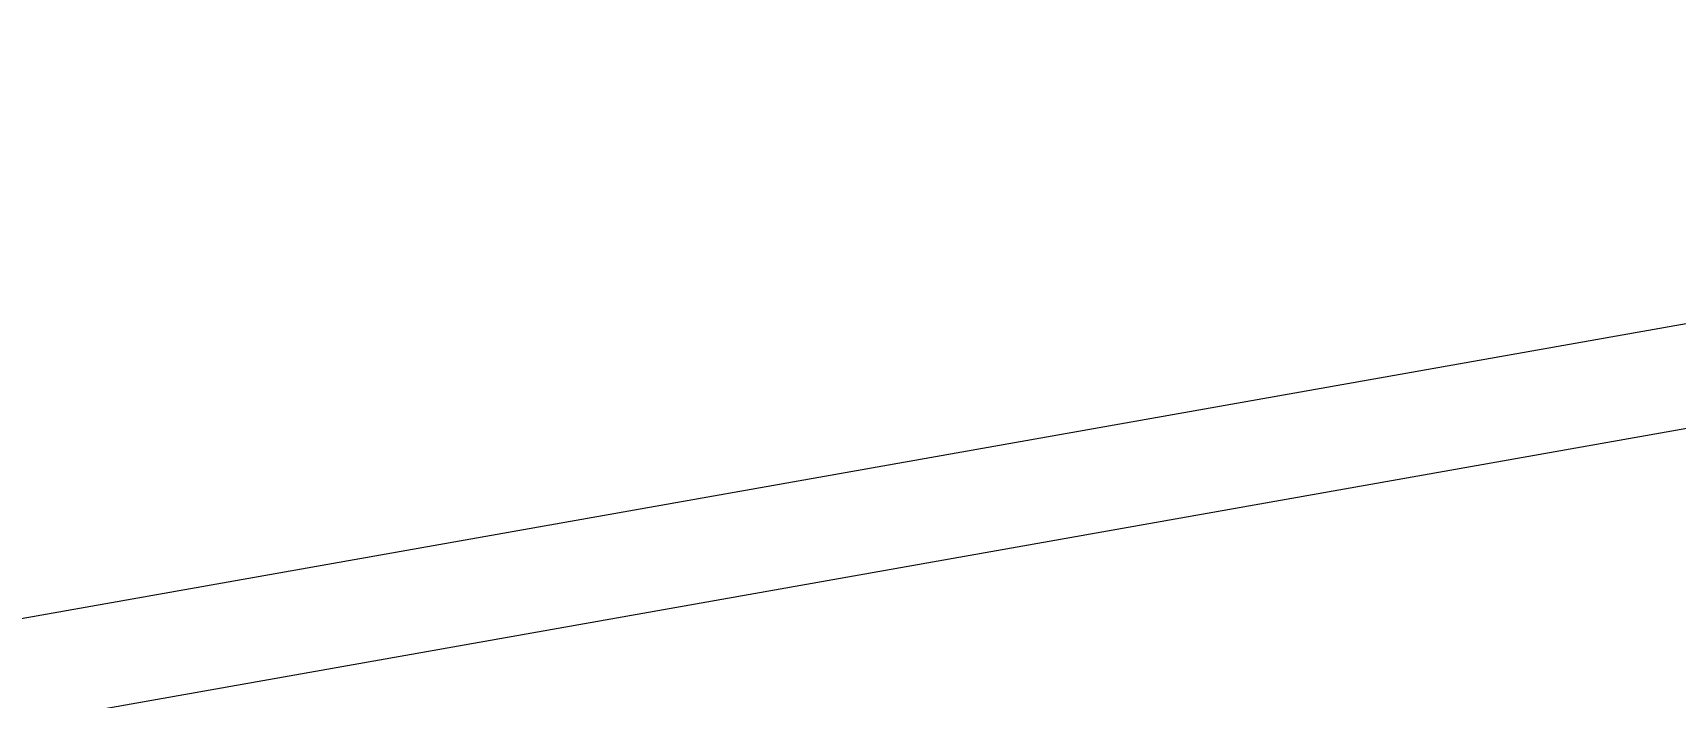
# Model space of a CAD drawing. Header units: millimetres. Extents: x -13407 to 95998, y -2611 to 109495.
# Drawn here: x 15252.38 to 15273.78, y 50696.24 to 50704.9 of the extents above; entities that cross this region are included whole.
import ezdxf
from ezdxf import colors
from ezdxf.entities.mleader import LeaderData, LeaderLine
from ezdxf.math import Vec2, Vec3

# ---------------------------------------------------------------- set-up
doc = ezdxf.new("R2010")
doc.units = ezdxf.units.MM
for name, color, linetype, lineweight in [('АР_Отметки', 250, 'Continuous', 15), ('АР_Размеры', 175, 'Continuous', 9), ('АР_Сущ Несущая стена', 202, 'Continuous', 30)]:
    doc.layers.add(name, color=color, linetype=linetype, lineweight=lineweight)
doc.styles.add('ISOCPEUR', font='isocpeur.ttf', dxfattribs={"width": 0.7})

# ---------------------------------------------------------------- blocks, each defined once
blk = doc.blocks.new('_DotSmall')
at = {"color": 0, "linetype": 'ByBlock', "const_width": 0.5}
blk.add_lwpolyline([(-0.0625, 0, 1), (0.0625, 0, 1)], format="xyb", close=True, dxfattribs=at)

msp = doc.modelspace()

# ---------------------------------------------------------------- linework, layer by layer
at = {"layer": 'АР_Размеры', "color": 5, "lineweight": 0, "ltscale": 100, "transparency": 33554687}
msp.add_lwpolyline([(15220.476, 50690.268), (15280.601, 50700.924), (15281.765, 50702.74), (15279.404, 50716.066), (15278.641, 50716.178), (15277.513, 50712.759), (15277.782, 50711.94), (15279.075, 50710.931), (15280.033, 50705.528), (15279.715, 50705.225), (15277.314, 50704.799), (15277.138, 50704.396), (15277.266, 50703.676), (15277.548, 50703.478), (15279.949, 50703.904), (15280.373, 50703.608), (15280.565, 50702.527), (15280.247, 50702.223), (15220.362, 50691.609)], dxfattribs=at)
msp.add_lwpolyline([(15220.476, 50690.268), (15280.601, 50700.924), (15281.765, 50702.74), (15279.404, 50716.066), (15278.641, 50716.178), (15277.513, 50712.759), (15277.782, 50711.94), (15279.075, 50710.931), (15280.033, 50705.528), (15279.715, 50705.225), (15277.314, 50704.799), (15277.138, 50704.396), (15277.266, 50703.676), (15277.548, 50703.478), (15279.949, 50703.904), (15280.373, 50703.608), (15280.565, 50702.527), (15280.247, 50702.223), (15220.362, 50691.609)], dxfattribs=at)
msp.add_lwpolyline([(15220.476, 50690.268), (15280.601, 50700.924), (15281.765, 50702.74), (15279.404, 50716.066), (15278.641, 50716.178), (15277.513, 50712.759), (15277.782, 50711.94), (15279.075, 50710.931), (15280.033, 50705.528), (15279.715, 50705.225), (15277.314, 50704.799), (15277.138, 50704.396), (15277.266, 50703.676), (15277.548, 50703.478), (15279.949, 50703.904), (15280.373, 50703.608), (15280.565, 50702.527), (15280.247, 50702.223), (15220.362, 50691.609)], dxfattribs=at)
msp.add_lwpolyline([(15220.476, 50690.268), (15280.601, 50700.924), (15281.765, 50702.74), (15279.404, 50716.066), (15278.641, 50716.178), (15277.513, 50712.759), (15277.782, 50711.94), (15279.075, 50710.931), (15280.033, 50705.528), (15279.715, 50705.225), (15277.314, 50704.799), (15277.138, 50704.396), (15277.266, 50703.676), (15277.548, 50703.478), (15279.949, 50703.904), (15280.373, 50703.608), (15280.565, 50702.527), (15280.247, 50702.223), (15220.362, 50691.609)], dxfattribs=at)
msp.add_lwpolyline([(15220.476, 50690.268), (15280.601, 50700.924), (15281.765, 50702.74), (15279.404, 50716.066), (15278.641, 50716.178), (15277.513, 50712.759), (15277.782, 50711.94), (15279.075, 50710.931), (15280.033, 50705.528), (15279.715, 50705.225), (15277.314, 50704.799), (15277.138, 50704.396), (15277.266, 50703.676), (15277.548, 50703.478), (15279.949, 50703.904), (15280.373, 50703.608), (15280.565, 50702.527), (15280.247, 50702.223), (15220.362, 50691.609)], dxfattribs=at)
msp.add_lwpolyline([(15220.476, 50690.268), (15280.601, 50700.924), (15281.765, 50702.74), (15279.404, 50716.066), (15278.641, 50716.178), (15277.513, 50712.759), (15277.782, 50711.94), (15279.075, 50710.931), (15280.033, 50705.528), (15279.715, 50705.225), (15277.314, 50704.799), (15277.138, 50704.396), (15277.266, 50703.676), (15277.548, 50703.478), (15279.949, 50703.904), (15280.373, 50703.608), (15280.565, 50702.527), (15280.247, 50702.223), (15220.362, 50691.609)], dxfattribs=at)
msp.add_lwpolyline([(15220.476, 50690.268), (15280.601, 50700.924), (15281.765, 50702.74), (15279.404, 50716.066), (15278.641, 50716.178), (15277.513, 50712.759), (15277.782, 50711.94), (15279.075, 50710.931), (15280.033, 50705.528), (15279.715, 50705.225), (15277.314, 50704.799), (15277.138, 50704.396), (15277.266, 50703.676), (15277.548, 50703.478), (15279.949, 50703.904), (15280.373, 50703.608), (15280.565, 50702.527), (15280.247, 50702.223), (15220.362, 50691.609)], dxfattribs=at)
msp.add_lwpolyline([(15220.476, 50690.268), (15280.601, 50700.924), (15281.765, 50702.74), (15279.404, 50716.066), (15278.641, 50716.178), (15277.513, 50712.759), (15277.782, 50711.94), (15279.075, 50710.931), (15280.033, 50705.528), (15279.715, 50705.225), (15277.314, 50704.799), (15277.138, 50704.396), (15277.266, 50703.676), (15277.548, 50703.478), (15279.949, 50703.904), (15280.373, 50703.608), (15280.565, 50702.527), (15280.247, 50702.223), (15220.362, 50691.609)], dxfattribs=at)
msp.add_lwpolyline([(15220.476, 50690.268), (15280.601, 50700.924), (15281.765, 50702.74), (15279.404, 50716.066), (15278.641, 50716.178), (15277.513, 50712.759), (15277.782, 50711.94), (15279.075, 50710.931), (15280.033, 50705.528), (15279.715, 50705.225), (15277.314, 50704.799), (15277.138, 50704.396), (15277.266, 50703.676), (15277.548, 50703.478), (15279.949, 50703.904), (15280.373, 50703.608), (15280.565, 50702.527), (15280.247, 50702.223), (15220.362, 50691.609)], dxfattribs=at)
msp.add_lwpolyline([(15220.476, 50690.268), (15280.601, 50700.924), (15281.765, 50702.74), (15279.404, 50716.066), (15278.641, 50716.178), (15277.513, 50712.759), (15277.782, 50711.94), (15279.075, 50710.931), (15280.033, 50705.528), (15279.715, 50705.225), (15277.314, 50704.799), (15277.138, 50704.396), (15277.266, 50703.676), (15277.548, 50703.478), (15279.949, 50703.904), (15280.373, 50703.608), (15280.565, 50702.527), (15280.247, 50702.223), (15220.362, 50691.609)], dxfattribs=at)
msp.add_lwpolyline([(15220.476, 50690.268), (15280.601, 50700.924), (15281.765, 50702.74), (15279.404, 50716.066), (15278.641, 50716.178), (15277.513, 50712.759), (15277.782, 50711.94), (15279.075, 50710.931), (15280.033, 50705.528), (15279.715, 50705.225), (15277.314, 50704.799), (15277.138, 50704.396), (15277.266, 50703.676), (15277.548, 50703.478), (15279.949, 50703.904), (15280.373, 50703.608), (15280.565, 50702.527), (15280.247, 50702.223), (15220.362, 50691.609)], dxfattribs=at)
msp.add_lwpolyline([(15220.476, 50690.268), (15280.601, 50700.924), (15281.765, 50702.74), (15279.404, 50716.066), (15278.641, 50716.178), (15277.513, 50712.759), (15277.782, 50711.94), (15279.075, 50710.931), (15280.033, 50705.528), (15279.715, 50705.225), (15277.314, 50704.799), (15277.138, 50704.396), (15277.266, 50703.676), (15277.548, 50703.478), (15279.949, 50703.904), (15280.373, 50703.608), (15280.565, 50702.527), (15280.247, 50702.223), (15220.362, 50691.609)], dxfattribs=at)
msp.add_lwpolyline([(15220.476, 50690.268), (15280.601, 50700.924), (15281.765, 50702.74), (15279.404, 50716.066), (15278.641, 50716.178), (15277.513, 50712.759), (15277.782, 50711.94), (15279.075, 50710.931), (15280.033, 50705.528), (15279.715, 50705.225), (15277.314, 50704.799), (15277.138, 50704.396), (15277.266, 50703.676), (15277.548, 50703.478), (15279.949, 50703.904), (15280.373, 50703.608), (15280.565, 50702.527), (15280.247, 50702.223), (15220.362, 50691.609)], dxfattribs=at)
msp.add_lwpolyline([(15220.476, 50690.268), (15280.601, 50700.924), (15281.765, 50702.74), (15279.404, 50716.066), (15278.641, 50716.178), (15277.513, 50712.759), (15277.782, 50711.94), (15279.075, 50710.931), (15280.033, 50705.528), (15279.715, 50705.225), (15277.314, 50704.799), (15277.138, 50704.396), (15277.266, 50703.676), (15277.548, 50703.478), (15279.949, 50703.904), (15280.373, 50703.608), (15280.565, 50702.527), (15280.247, 50702.223), (15220.362, 50691.609)], dxfattribs=at)
msp.add_lwpolyline([(15220.476, 50690.268), (15280.601, 50700.924), (15281.765, 50702.74), (15279.404, 50716.066), (15278.641, 50716.178), (15277.513, 50712.759), (15277.782, 50711.94), (15279.075, 50710.931), (15280.033, 50705.528), (15279.715, 50705.225), (15277.314, 50704.799), (15277.138, 50704.396), (15277.266, 50703.676), (15277.548, 50703.478), (15279.949, 50703.904), (15280.373, 50703.608), (15280.565, 50702.527), (15280.247, 50702.223), (15220.362, 50691.609)], dxfattribs=at)
msp.add_lwpolyline([(15220.476, 50690.268), (15280.601, 50700.924), (15281.765, 50702.74), (15279.404, 50716.066), (15278.641, 50716.178), (15277.513, 50712.759), (15277.782, 50711.94), (15279.075, 50710.931), (15280.033, 50705.528), (15279.715, 50705.225), (15277.314, 50704.799), (15277.138, 50704.396), (15277.266, 50703.676), (15277.548, 50703.478), (15279.949, 50703.904), (15280.373, 50703.608), (15280.565, 50702.527), (15280.247, 50702.223), (15220.362, 50691.609)], dxfattribs=at)
msp.add_lwpolyline([(15220.476, 50690.268), (15280.601, 50700.924), (15281.765, 50702.74), (15279.404, 50716.066), (15278.641, 50716.178), (15277.513, 50712.759), (15277.782, 50711.94), (15279.075, 50710.931), (15280.033, 50705.528), (15279.715, 50705.225), (15277.314, 50704.799), (15277.138, 50704.396), (15277.266, 50703.676), (15277.548, 50703.478), (15279.949, 50703.904), (15280.373, 50703.608), (15280.565, 50702.527), (15280.247, 50702.223), (15220.362, 50691.609)], dxfattribs=at)
msp.add_lwpolyline([(15220.476, 50690.268), (15280.601, 50700.924), (15281.765, 50702.74), (15279.404, 50716.066), (15278.641, 50716.178), (15277.513, 50712.759), (15277.782, 50711.94), (15279.075, 50710.931), (15280.033, 50705.528), (15279.715, 50705.225), (15277.314, 50704.799), (15277.138, 50704.396), (15277.266, 50703.676), (15277.548, 50703.478), (15279.949, 50703.904), (15280.373, 50703.608), (15280.565, 50702.527), (15280.247, 50702.223), (15220.362, 50691.609)], dxfattribs=at)
msp.add_lwpolyline([(15220.476, 50690.268), (15280.601, 50700.924), (15281.765, 50702.74), (15279.404, 50716.066), (15278.641, 50716.178), (15277.513, 50712.759), (15277.782, 50711.94), (15279.075, 50710.931), (15280.033, 50705.528), (15279.715, 50705.225), (15277.314, 50704.799), (15277.138, 50704.396), (15277.266, 50703.676), (15277.548, 50703.478), (15279.949, 50703.904), (15280.373, 50703.608), (15280.565, 50702.527), (15280.247, 50702.223), (15220.362, 50691.609)], dxfattribs=at)
msp.add_lwpolyline([(15220.476, 50690.268), (15280.601, 50700.924), (15281.765, 50702.74), (15279.404, 50716.066), (15278.641, 50716.178), (15277.513, 50712.759), (15277.782, 50711.94), (15279.075, 50710.931), (15280.033, 50705.528), (15279.715, 50705.225), (15277.314, 50704.799), (15277.138, 50704.396), (15277.266, 50703.676), (15277.548, 50703.478), (15279.949, 50703.904), (15280.373, 50703.608), (15280.565, 50702.527), (15280.247, 50702.223), (15220.362, 50691.609)], dxfattribs=at)
msp.add_lwpolyline([(15220.476, 50690.268), (15280.601, 50700.924), (15281.765, 50702.74), (15279.404, 50716.066), (15278.641, 50716.178), (15277.513, 50712.759), (15277.782, 50711.94), (15279.075, 50710.931), (15280.033, 50705.528), (15279.715, 50705.225), (15277.314, 50704.799), (15277.138, 50704.396), (15277.266, 50703.676), (15277.548, 50703.478), (15279.949, 50703.904), (15280.373, 50703.608), (15280.565, 50702.527), (15280.247, 50702.223), (15220.362, 50691.609)], dxfattribs=at)
msp.add_lwpolyline([(15220.476, 50690.268), (15280.601, 50700.924), (15281.765, 50702.74), (15279.404, 50716.066), (15278.641, 50716.178), (15277.513, 50712.759), (15277.782, 50711.94), (15279.075, 50710.931), (15280.033, 50705.528), (15279.715, 50705.225), (15277.314, 50704.799), (15277.138, 50704.396), (15277.266, 50703.676), (15277.548, 50703.478), (15279.949, 50703.904), (15280.373, 50703.608), (15280.565, 50702.527), (15280.247, 50702.223), (15220.362, 50691.609)], dxfattribs=at)
msp.add_lwpolyline([(15220.476, 50690.268), (15280.601, 50700.924), (15281.765, 50702.74), (15279.404, 50716.066), (15278.641, 50716.178), (15277.513, 50712.759), (15277.782, 50711.94), (15279.075, 50710.931), (15280.033, 50705.528), (15279.715, 50705.225), (15277.314, 50704.799), (15277.138, 50704.396), (15277.266, 50703.676), (15277.548, 50703.478), (15279.949, 50703.904), (15280.373, 50703.608), (15280.565, 50702.527), (15280.247, 50702.223), (15220.362, 50691.609)], dxfattribs=at)
msp.add_lwpolyline([(15220.476, 50690.268), (15280.601, 50700.924), (15281.765, 50702.74), (15279.404, 50716.066), (15278.641, 50716.178), (15277.513, 50712.759), (15277.782, 50711.94), (15279.075, 50710.931), (15280.033, 50705.528), (15279.715, 50705.225), (15277.314, 50704.799), (15277.138, 50704.396), (15277.266, 50703.676), (15277.548, 50703.478), (15279.949, 50703.904), (15280.373, 50703.608), (15280.565, 50702.527), (15280.247, 50702.223), (15220.362, 50691.609)], dxfattribs=at)
msp.add_lwpolyline([(15220.476, 50690.268), (15280.601, 50700.924), (15281.765, 50702.74), (15279.404, 50716.066), (15278.641, 50716.178), (15277.513, 50712.759), (15277.782, 50711.94), (15279.075, 50710.931), (15280.033, 50705.528), (15279.715, 50705.225), (15277.314, 50704.799), (15277.138, 50704.396), (15277.266, 50703.676), (15277.548, 50703.478), (15279.949, 50703.904), (15280.373, 50703.608), (15280.565, 50702.527), (15280.247, 50702.223), (15220.362, 50691.609)], dxfattribs=at)
msp.add_lwpolyline([(15220.476, 50690.268), (15280.601, 50700.924), (15281.765, 50702.74), (15279.404, 50716.066), (15278.641, 50716.178), (15277.513, 50712.759), (15277.782, 50711.94), (15279.075, 50710.931), (15280.033, 50705.528), (15279.715, 50705.225), (15277.314, 50704.799), (15277.138, 50704.396), (15277.266, 50703.676), (15277.548, 50703.478), (15279.949, 50703.904), (15280.373, 50703.608), (15280.565, 50702.527), (15280.247, 50702.223), (15220.362, 50691.609)], dxfattribs=at)
msp.add_lwpolyline([(15220.476, 50690.268), (15280.601, 50700.924), (15281.765, 50702.74), (15279.404, 50716.066), (15278.641, 50716.178), (15277.513, 50712.759), (15277.782, 50711.94), (15279.075, 50710.931), (15280.033, 50705.528), (15279.715, 50705.225), (15277.314, 50704.799), (15277.138, 50704.396), (15277.266, 50703.676), (15277.548, 50703.478), (15279.949, 50703.904), (15280.373, 50703.608), (15280.565, 50702.527), (15280.247, 50702.223), (15220.362, 50691.609)], dxfattribs=at)
msp.add_lwpolyline([(15220.476, 50690.268), (15280.601, 50700.924), (15281.765, 50702.74), (15279.404, 50716.066), (15278.641, 50716.178), (15277.513, 50712.759), (15277.782, 50711.94), (15279.075, 50710.931), (15280.033, 50705.528), (15279.715, 50705.225), (15277.314, 50704.799), (15277.138, 50704.396), (15277.266, 50703.676), (15277.548, 50703.478), (15279.949, 50703.904), (15280.373, 50703.608), (15280.565, 50702.527), (15280.247, 50702.223), (15220.362, 50691.609)], dxfattribs=at)
msp.add_lwpolyline([(15220.476, 50690.268), (15280.601, 50700.924), (15281.765, 50702.74), (15279.404, 50716.066), (15278.641, 50716.178), (15277.513, 50712.759), (15277.782, 50711.94), (15279.075, 50710.931), (15280.033, 50705.528), (15279.715, 50705.225), (15277.314, 50704.799), (15277.138, 50704.396), (15277.266, 50703.676), (15277.548, 50703.478), (15279.949, 50703.904), (15280.373, 50703.608), (15280.565, 50702.527), (15280.247, 50702.223), (15220.362, 50691.609)], dxfattribs=at)
msp.add_lwpolyline([(15220.476, 50690.268), (15280.601, 50700.924), (15281.765, 50702.74), (15279.404, 50716.066), (15278.641, 50716.178), (15277.513, 50712.759), (15277.782, 50711.94), (15279.075, 50710.931), (15280.033, 50705.528), (15279.715, 50705.225), (15277.314, 50704.799), (15277.138, 50704.396), (15277.266, 50703.676), (15277.548, 50703.478), (15279.949, 50703.904), (15280.373, 50703.608), (15280.565, 50702.527), (15280.247, 50702.223), (15220.362, 50691.609)], dxfattribs=at)
msp.add_lwpolyline([(15220.476, 50690.268), (15280.601, 50700.924), (15281.765, 50702.74), (15279.404, 50716.066), (15278.641, 50716.178), (15277.513, 50712.759), (15277.782, 50711.94), (15279.075, 50710.931), (15280.033, 50705.528), (15279.715, 50705.225), (15277.314, 50704.799), (15277.138, 50704.396), (15277.266, 50703.676), (15277.548, 50703.478), (15279.949, 50703.904), (15280.373, 50703.608), (15280.565, 50702.527), (15280.247, 50702.223), (15220.362, 50691.609)], dxfattribs=at)
msp.add_lwpolyline([(15220.476, 50690.268), (15280.601, 50700.924), (15281.765, 50702.74), (15279.404, 50716.066), (15278.641, 50716.178), (15277.513, 50712.759), (15277.782, 50711.94), (15279.075, 50710.931), (15280.033, 50705.528), (15279.715, 50705.225), (15277.314, 50704.799), (15277.138, 50704.396), (15277.266, 50703.676), (15277.548, 50703.478), (15279.949, 50703.904), (15280.373, 50703.608), (15280.565, 50702.527), (15280.247, 50702.223), (15220.362, 50691.609)], dxfattribs=at)
msp.add_lwpolyline([(15220.476, 50690.268), (15280.601, 50700.924), (15281.765, 50702.74), (15279.404, 50716.066), (15278.641, 50716.178), (15277.513, 50712.759), (15277.782, 50711.94), (15279.075, 50710.931), (15280.033, 50705.528), (15279.715, 50705.225), (15277.314, 50704.799), (15277.138, 50704.396), (15277.266, 50703.676), (15277.548, 50703.478), (15279.949, 50703.904), (15280.373, 50703.608), (15280.565, 50702.527), (15280.247, 50702.223), (15220.362, 50691.609)], dxfattribs=at)
msp.add_lwpolyline([(15220.476, 50690.268), (15280.601, 50700.924), (15281.765, 50702.74), (15279.404, 50716.066), (15278.641, 50716.178), (15277.513, 50712.759), (15277.782, 50711.94), (15279.075, 50710.931), (15280.033, 50705.528), (15279.715, 50705.225), (15277.314, 50704.799), (15277.138, 50704.396), (15277.266, 50703.676), (15277.548, 50703.478), (15279.949, 50703.904), (15280.373, 50703.608), (15280.565, 50702.527), (15280.247, 50702.223), (15220.362, 50691.609)], dxfattribs=at)
msp.add_lwpolyline([(15220.476, 50690.268), (15280.601, 50700.924), (15281.765, 50702.74), (15279.404, 50716.066), (15278.641, 50716.178), (15277.513, 50712.759), (15277.782, 50711.94), (15279.075, 50710.931), (15280.033, 50705.528), (15279.715, 50705.225), (15277.314, 50704.799), (15277.138, 50704.396), (15277.266, 50703.676), (15277.548, 50703.478), (15279.949, 50703.904), (15280.373, 50703.608), (15280.565, 50702.527), (15280.247, 50702.223), (15220.362, 50691.609)], dxfattribs=at)
msp.add_lwpolyline([(15220.476, 50690.268), (15280.601, 50700.924), (15281.765, 50702.74), (15279.404, 50716.066), (15278.641, 50716.178), (15277.513, 50712.759), (15277.782, 50711.94), (15279.075, 50710.931), (15280.033, 50705.528), (15279.715, 50705.225), (15277.314, 50704.799), (15277.138, 50704.396), (15277.266, 50703.676), (15277.548, 50703.478), (15279.949, 50703.904), (15280.373, 50703.608), (15280.565, 50702.527), (15280.247, 50702.223), (15220.362, 50691.609)], dxfattribs=at)
msp.add_lwpolyline([(15220.476, 50690.268), (15280.601, 50700.924), (15281.765, 50702.74), (15279.404, 50716.066), (15278.641, 50716.178), (15277.513, 50712.759), (15277.782, 50711.94), (15279.075, 50710.931), (15280.033, 50705.528), (15279.715, 50705.225), (15277.314, 50704.799), (15277.138, 50704.396), (15277.266, 50703.676), (15277.548, 50703.478), (15279.949, 50703.904), (15280.373, 50703.608), (15280.565, 50702.527), (15280.247, 50702.223), (15220.362, 50691.609)], dxfattribs=at)
msp.add_lwpolyline([(15220.476, 50690.268), (15280.601, 50700.924), (15281.765, 50702.74), (15279.404, 50716.066), (15278.641, 50716.178), (15277.513, 50712.759), (15277.782, 50711.94), (15279.075, 50710.931), (15280.033, 50705.528), (15279.715, 50705.225), (15277.314, 50704.799), (15277.138, 50704.396), (15277.266, 50703.676), (15277.548, 50703.478), (15279.949, 50703.904), (15280.373, 50703.608), (15280.565, 50702.527), (15280.247, 50702.223), (15220.362, 50691.609)], dxfattribs=at)
msp.add_lwpolyline([(15220.476, 50690.268), (15280.601, 50700.924), (15281.765, 50702.74), (15279.404, 50716.066), (15278.641, 50716.178), (15277.513, 50712.759), (15277.782, 50711.94), (15279.075, 50710.931), (15280.033, 50705.528), (15279.715, 50705.225), (15277.314, 50704.799), (15277.138, 50704.396), (15277.266, 50703.676), (15277.548, 50703.478), (15279.949, 50703.904), (15280.373, 50703.608), (15280.565, 50702.527), (15280.247, 50702.223), (15220.362, 50691.609)], dxfattribs=at)
msp.add_lwpolyline([(15220.476, 50690.268), (15280.601, 50700.924), (15281.765, 50702.74), (15279.404, 50716.066), (15278.641, 50716.178), (15277.513, 50712.759), (15277.782, 50711.94), (15279.075, 50710.931), (15280.033, 50705.528), (15279.715, 50705.225), (15277.314, 50704.799), (15277.138, 50704.396), (15277.266, 50703.676), (15277.548, 50703.478), (15279.949, 50703.904), (15280.373, 50703.608), (15280.565, 50702.527), (15280.247, 50702.223), (15220.362, 50691.609)], dxfattribs=at)
msp.add_lwpolyline([(15220.476, 50690.268), (15280.601, 50700.924), (15281.765, 50702.74), (15279.404, 50716.066), (15278.641, 50716.178), (15277.513, 50712.759), (15277.782, 50711.94), (15279.075, 50710.931), (15280.033, 50705.528), (15279.715, 50705.225), (15277.314, 50704.799), (15277.138, 50704.396), (15277.266, 50703.676), (15277.548, 50703.478), (15279.949, 50703.904), (15280.373, 50703.608), (15280.565, 50702.527), (15280.247, 50702.223), (15220.362, 50691.609)], dxfattribs=at)
msp.add_lwpolyline([(15220.476, 50690.268), (15280.601, 50700.924), (15281.765, 50702.74), (15279.404, 50716.066), (15278.641, 50716.178), (15277.513, 50712.759), (15277.782, 50711.94), (15279.075, 50710.931), (15280.033, 50705.528), (15279.715, 50705.225), (15277.314, 50704.799), (15277.138, 50704.396), (15277.266, 50703.676), (15277.548, 50703.478), (15279.949, 50703.904), (15280.373, 50703.608), (15280.565, 50702.527), (15280.247, 50702.223), (15220.362, 50691.609)], dxfattribs=at)
msp.add_lwpolyline([(15220.476, 50690.268), (15280.601, 50700.924), (15281.765, 50702.74), (15279.404, 50716.066), (15278.641, 50716.178), (15277.513, 50712.759), (15277.782, 50711.94), (15279.075, 50710.931), (15280.033, 50705.528), (15279.715, 50705.225), (15277.314, 50704.799), (15277.138, 50704.396), (15277.266, 50703.676), (15277.548, 50703.478), (15279.949, 50703.904), (15280.373, 50703.608), (15280.565, 50702.527), (15280.247, 50702.223), (15220.362, 50691.609)], dxfattribs=at)
msp.add_lwpolyline([(15220.476, 50690.268), (15280.601, 50700.924), (15281.765, 50702.74), (15279.404, 50716.066), (15278.641, 50716.178), (15277.513, 50712.759), (15277.782, 50711.94), (15279.075, 50710.931), (15280.033, 50705.528), (15279.715, 50705.225), (15277.314, 50704.799), (15277.138, 50704.396), (15277.266, 50703.676), (15277.548, 50703.478), (15279.949, 50703.904), (15280.373, 50703.608), (15280.565, 50702.527), (15280.247, 50702.223), (15220.362, 50691.609)], dxfattribs=at)
msp.add_lwpolyline([(15220.476, 50690.268), (15280.601, 50700.924), (15281.765, 50702.74), (15279.404, 50716.066), (15278.641, 50716.178), (15277.513, 50712.759), (15277.782, 50711.94), (15279.075, 50710.931), (15280.033, 50705.528), (15279.715, 50705.225), (15277.314, 50704.799), (15277.138, 50704.396), (15277.266, 50703.676), (15277.548, 50703.478), (15279.949, 50703.904), (15280.373, 50703.608), (15280.565, 50702.527), (15280.247, 50702.223), (15220.362, 50691.609)], dxfattribs=at)
msp.add_lwpolyline([(15220.476, 50690.268), (15280.601, 50700.924), (15281.765, 50702.74), (15279.404, 50716.066), (15278.641, 50716.178), (15277.513, 50712.759), (15277.782, 50711.94), (15279.075, 50710.931), (15280.033, 50705.528), (15279.715, 50705.225), (15277.314, 50704.799), (15277.138, 50704.396), (15277.266, 50703.676), (15277.548, 50703.478), (15279.949, 50703.904), (15280.373, 50703.608), (15280.565, 50702.527), (15280.247, 50702.223), (15220.362, 50691.609)], dxfattribs=at)
msp.add_lwpolyline([(15220.476, 50690.268), (15280.601, 50700.924), (15281.765, 50702.74), (15279.404, 50716.066), (15278.641, 50716.178), (15277.513, 50712.759), (15277.782, 50711.94), (15279.075, 50710.931), (15280.033, 50705.528), (15279.715, 50705.225), (15277.314, 50704.799), (15277.138, 50704.396), (15277.266, 50703.676), (15277.548, 50703.478), (15279.949, 50703.904), (15280.373, 50703.608), (15280.565, 50702.527), (15280.247, 50702.223), (15220.362, 50691.609)], dxfattribs=at)
msp.add_lwpolyline([(15220.476, 50690.268), (15280.601, 50700.924), (15281.765, 50702.74), (15279.404, 50716.066), (15278.641, 50716.178), (15277.513, 50712.759), (15277.782, 50711.94), (15279.075, 50710.931), (15280.033, 50705.528), (15279.715, 50705.225), (15277.314, 50704.799), (15277.138, 50704.396), (15277.266, 50703.676), (15277.548, 50703.478), (15279.949, 50703.904), (15280.373, 50703.608), (15280.565, 50702.527), (15280.247, 50702.223), (15220.362, 50691.609)], dxfattribs=at)
msp.add_lwpolyline([(15220.476, 50690.268), (15280.601, 50700.924), (15281.765, 50702.74), (15279.404, 50716.066), (15278.641, 50716.178), (15277.513, 50712.759), (15277.782, 50711.94), (15279.075, 50710.931), (15280.033, 50705.528), (15279.715, 50705.225), (15277.314, 50704.799), (15277.138, 50704.396), (15277.266, 50703.676), (15277.548, 50703.478), (15279.949, 50703.904), (15280.373, 50703.608), (15280.565, 50702.527), (15280.247, 50702.223), (15220.362, 50691.609)], dxfattribs=at)
msp.add_lwpolyline([(15220.476, 50690.268), (15280.601, 50700.924), (15281.765, 50702.74), (15279.404, 50716.066), (15278.641, 50716.178), (15277.513, 50712.759), (15277.782, 50711.94), (15279.075, 50710.931), (15280.033, 50705.528), (15279.715, 50705.225), (15277.314, 50704.799), (15277.138, 50704.396), (15277.266, 50703.676), (15277.548, 50703.478), (15279.949, 50703.904), (15280.373, 50703.608), (15280.565, 50702.527), (15280.247, 50702.223), (15220.362, 50691.609)], dxfattribs=at)
msp.add_lwpolyline([(15220.476, 50690.268), (15280.601, 50700.924), (15281.765, 50702.74), (15279.404, 50716.066), (15278.641, 50716.178), (15277.513, 50712.759), (15277.782, 50711.94), (15279.075, 50710.931), (15280.033, 50705.528), (15279.715, 50705.225), (15277.314, 50704.799), (15277.138, 50704.396), (15277.266, 50703.676), (15277.548, 50703.478), (15279.949, 50703.904), (15280.373, 50703.608), (15280.565, 50702.527), (15280.247, 50702.223), (15220.362, 50691.609)], dxfattribs=at)
msp.add_lwpolyline([(15220.476, 50690.268), (15280.601, 50700.924), (15281.765, 50702.74), (15279.404, 50716.066), (15278.641, 50716.178), (15277.513, 50712.759), (15277.782, 50711.94), (15279.075, 50710.931), (15280.033, 50705.528), (15279.715, 50705.225), (15277.314, 50704.799), (15277.138, 50704.396), (15277.266, 50703.676), (15277.548, 50703.478), (15279.949, 50703.904), (15280.373, 50703.608), (15280.565, 50702.527), (15280.247, 50702.223), (15220.362, 50691.609)], dxfattribs=at)
msp.add_lwpolyline([(15220.476, 50690.268), (15280.601, 50700.924), (15281.765, 50702.74), (15279.404, 50716.066), (15278.641, 50716.178), (15277.513, 50712.759), (15277.782, 50711.94), (15279.075, 50710.931), (15280.033, 50705.528), (15279.715, 50705.225), (15277.314, 50704.799), (15277.138, 50704.396), (15277.266, 50703.676), (15277.548, 50703.478), (15279.949, 50703.904), (15280.373, 50703.608), (15280.565, 50702.527), (15280.247, 50702.223), (15220.362, 50691.609)], dxfattribs=at)
msp.add_lwpolyline([(15220.476, 50690.268), (15280.601, 50700.924), (15281.765, 50702.74), (15279.404, 50716.066), (15278.641, 50716.178), (15277.513, 50712.759), (15277.782, 50711.94), (15279.075, 50710.931), (15280.033, 50705.528), (15279.715, 50705.225), (15277.314, 50704.799), (15277.138, 50704.396), (15277.266, 50703.676), (15277.548, 50703.478), (15279.949, 50703.904), (15280.373, 50703.608), (15280.565, 50702.527), (15280.247, 50702.223), (15220.362, 50691.609)], dxfattribs=at)
msp.add_lwpolyline([(15220.476, 50690.268), (15280.601, 50700.924), (15281.765, 50702.74), (15279.404, 50716.066), (15278.641, 50716.178), (15277.513, 50712.759), (15277.782, 50711.94), (15279.075, 50710.931), (15280.033, 50705.528), (15279.715, 50705.225), (15277.314, 50704.799), (15277.138, 50704.396), (15277.266, 50703.676), (15277.548, 50703.478), (15279.949, 50703.904), (15280.373, 50703.608), (15280.565, 50702.527), (15280.247, 50702.223), (15220.362, 50691.609)], dxfattribs=at)
msp.add_lwpolyline([(15220.476, 50690.268), (15280.601, 50700.924), (15281.765, 50702.74), (15279.404, 50716.066), (15278.641, 50716.178), (15277.513, 50712.759), (15277.782, 50711.94), (15279.075, 50710.931), (15280.033, 50705.528), (15279.715, 50705.225), (15277.314, 50704.799), (15277.138, 50704.396), (15277.266, 50703.676), (15277.548, 50703.478), (15279.949, 50703.904), (15280.373, 50703.608), (15280.565, 50702.527), (15280.247, 50702.223), (15220.362, 50691.609)], dxfattribs=at)
msp.add_lwpolyline([(15220.476, 50690.268), (15280.601, 50700.924), (15281.765, 50702.74), (15279.404, 50716.066), (15278.641, 50716.178), (15277.513, 50712.759), (15277.782, 50711.94), (15279.075, 50710.931), (15280.033, 50705.528), (15279.715, 50705.225), (15277.314, 50704.799), (15277.138, 50704.396), (15277.266, 50703.676), (15277.548, 50703.478), (15279.949, 50703.904), (15280.373, 50703.608), (15280.565, 50702.527), (15280.247, 50702.223), (15220.362, 50691.609)], dxfattribs=at)
msp.add_lwpolyline([(15220.476, 50690.268), (15280.601, 50700.924), (15281.765, 50702.74), (15279.404, 50716.066), (15278.641, 50716.178), (15277.513, 50712.759), (15277.782, 50711.94), (15279.075, 50710.931), (15280.033, 50705.528), (15279.715, 50705.225), (15277.314, 50704.799), (15277.138, 50704.396), (15277.266, 50703.676), (15277.548, 50703.478), (15279.949, 50703.904), (15280.373, 50703.608), (15280.565, 50702.527), (15280.247, 50702.223), (15220.362, 50691.609)], dxfattribs=at)
msp.add_lwpolyline([(15220.476, 50690.268), (15280.601, 50700.924), (15281.765, 50702.74), (15279.404, 50716.066), (15278.641, 50716.178), (15277.513, 50712.759), (15277.782, 50711.94), (15279.075, 50710.931), (15280.033, 50705.528), (15279.715, 50705.225), (15277.314, 50704.799), (15277.138, 50704.396), (15277.266, 50703.676), (15277.548, 50703.478), (15279.949, 50703.904), (15280.373, 50703.608), (15280.565, 50702.527), (15280.247, 50702.223), (15220.362, 50691.609)], dxfattribs=at)
msp.add_lwpolyline([(15220.476, 50690.268), (15280.601, 50700.924), (15281.765, 50702.74), (15279.404, 50716.066), (15278.641, 50716.178), (15277.513, 50712.759), (15277.782, 50711.94), (15279.075, 50710.931), (15280.033, 50705.528), (15279.715, 50705.225), (15277.314, 50704.799), (15277.138, 50704.396), (15277.266, 50703.676), (15277.548, 50703.478), (15279.949, 50703.904), (15280.373, 50703.608), (15280.565, 50702.527), (15280.247, 50702.223), (15220.362, 50691.609)], dxfattribs=at)
msp.add_lwpolyline([(15220.476, 50690.268), (15280.601, 50700.924), (15281.765, 50702.74), (15279.404, 50716.066), (15278.641, 50716.178), (15277.513, 50712.759), (15277.782, 50711.94), (15279.075, 50710.931), (15280.033, 50705.528), (15279.715, 50705.225), (15277.314, 50704.799), (15277.138, 50704.396), (15277.266, 50703.676), (15277.548, 50703.478), (15279.949, 50703.904), (15280.373, 50703.608), (15280.565, 50702.527), (15280.247, 50702.223), (15220.362, 50691.609)], dxfattribs=at)
msp.add_lwpolyline([(15220.476, 50690.268), (15280.601, 50700.924), (15281.765, 50702.74), (15279.404, 50716.066), (15278.641, 50716.178), (15277.513, 50712.759), (15277.782, 50711.94), (15279.075, 50710.931), (15280.033, 50705.528), (15279.715, 50705.225), (15277.314, 50704.799), (15277.138, 50704.396), (15277.266, 50703.676), (15277.548, 50703.478), (15279.949, 50703.904), (15280.373, 50703.608), (15280.565, 50702.527), (15280.247, 50702.223), (15220.362, 50691.609)], dxfattribs=at)
msp.add_lwpolyline([(15220.476, 50690.268), (15280.601, 50700.924), (15281.765, 50702.74), (15279.404, 50716.066), (15278.641, 50716.178), (15277.513, 50712.759), (15277.782, 50711.94), (15279.075, 50710.931), (15280.033, 50705.528), (15279.715, 50705.225), (15277.314, 50704.799), (15277.138, 50704.396), (15277.266, 50703.676), (15277.548, 50703.478), (15279.949, 50703.904), (15280.373, 50703.608), (15280.565, 50702.527), (15280.247, 50702.223), (15220.362, 50691.609)], dxfattribs=at)
msp.add_lwpolyline([(15220.476, 50690.268), (15280.601, 50700.924), (15281.765, 50702.74), (15279.404, 50716.066), (15278.641, 50716.178), (15277.513, 50712.759), (15277.782, 50711.94), (15279.075, 50710.931), (15280.033, 50705.528), (15279.715, 50705.225), (15277.314, 50704.799), (15277.138, 50704.396), (15277.266, 50703.676), (15277.548, 50703.478), (15279.949, 50703.904), (15280.373, 50703.608), (15280.565, 50702.527), (15280.247, 50702.223), (15220.362, 50691.609)], dxfattribs=at)
msp.add_lwpolyline([(15220.476, 50690.268), (15280.601, 50700.924), (15281.765, 50702.74), (15279.404, 50716.066), (15278.641, 50716.178), (15277.513, 50712.759), (15277.782, 50711.94), (15279.075, 50710.931), (15280.033, 50705.528), (15279.715, 50705.225), (15277.314, 50704.799), (15277.138, 50704.396), (15277.266, 50703.676), (15277.548, 50703.478), (15279.949, 50703.904), (15280.373, 50703.608), (15280.565, 50702.527), (15280.247, 50702.223), (15220.362, 50691.609)], dxfattribs=at)
msp.add_lwpolyline([(15220.476, 50690.268), (15280.601, 50700.924), (15281.765, 50702.74), (15279.404, 50716.066), (15278.641, 50716.178), (15277.513, 50712.759), (15277.782, 50711.94), (15279.075, 50710.931), (15280.033, 50705.528), (15279.715, 50705.225), (15277.314, 50704.799), (15277.138, 50704.396), (15277.266, 50703.676), (15277.548, 50703.478), (15279.949, 50703.904), (15280.373, 50703.608), (15280.565, 50702.527), (15280.247, 50702.223), (15220.362, 50691.609)], dxfattribs=at)
msp.add_lwpolyline([(15220.476, 50690.268), (15280.601, 50700.924), (15281.765, 50702.74), (15279.404, 50716.066), (15278.641, 50716.178), (15277.513, 50712.759), (15277.782, 50711.94), (15279.075, 50710.931), (15280.033, 50705.528), (15279.715, 50705.225), (15277.314, 50704.799), (15277.138, 50704.396), (15277.266, 50703.676), (15277.548, 50703.478), (15279.949, 50703.904), (15280.373, 50703.608), (15280.565, 50702.527), (15280.247, 50702.223), (15220.362, 50691.609)], dxfattribs=at)
msp.add_lwpolyline([(15220.476, 50690.268), (15280.601, 50700.924), (15281.765, 50702.74), (15279.404, 50716.066), (15278.641, 50716.178), (15277.513, 50712.759), (15277.782, 50711.94), (15279.075, 50710.931), (15280.033, 50705.528), (15279.715, 50705.225), (15277.314, 50704.799), (15277.138, 50704.396), (15277.266, 50703.676), (15277.548, 50703.478), (15279.949, 50703.904), (15280.373, 50703.608), (15280.565, 50702.527), (15280.247, 50702.223), (15220.362, 50691.609)], dxfattribs=at)
msp.add_lwpolyline([(15220.476, 50690.268), (15280.601, 50700.924), (15281.765, 50702.74), (15279.404, 50716.066), (15278.641, 50716.178), (15277.513, 50712.759), (15277.782, 50711.94), (15279.075, 50710.931), (15280.033, 50705.528), (15279.715, 50705.225), (15277.314, 50704.799), (15277.138, 50704.396), (15277.266, 50703.676), (15277.548, 50703.478), (15279.949, 50703.904), (15280.373, 50703.608), (15280.565, 50702.527), (15280.247, 50702.223), (15220.362, 50691.609)], dxfattribs=at)
msp.add_lwpolyline([(15220.476, 50690.268), (15280.601, 50700.924), (15281.765, 50702.74), (15279.404, 50716.066), (15278.641, 50716.178), (15277.513, 50712.759), (15277.782, 50711.94), (15279.075, 50710.931), (15280.033, 50705.528), (15279.715, 50705.225), (15277.314, 50704.799), (15277.138, 50704.396), (15277.266, 50703.676), (15277.548, 50703.478), (15279.949, 50703.904), (15280.373, 50703.608), (15280.565, 50702.527), (15280.247, 50702.223), (15220.362, 50691.609)], dxfattribs=at)
msp.add_lwpolyline([(15220.476, 50690.268), (15280.601, 50700.924), (15281.765, 50702.74), (15279.404, 50716.066), (15278.641, 50716.178), (15277.513, 50712.759), (15277.782, 50711.94), (15279.075, 50710.931), (15280.033, 50705.528), (15279.715, 50705.225), (15277.314, 50704.799), (15277.138, 50704.396), (15277.266, 50703.676), (15277.548, 50703.478), (15279.949, 50703.904), (15280.373, 50703.608), (15280.565, 50702.527), (15280.247, 50702.223), (15220.362, 50691.609)], dxfattribs=at)
msp.add_lwpolyline([(15220.476, 50690.268), (15280.601, 50700.924), (15281.765, 50702.74), (15279.404, 50716.066), (15278.641, 50716.178), (15277.513, 50712.759), (15277.782, 50711.94), (15279.075, 50710.931), (15280.033, 50705.528), (15279.715, 50705.225), (15277.314, 50704.799), (15277.138, 50704.396), (15277.266, 50703.676), (15277.548, 50703.478), (15279.949, 50703.904), (15280.373, 50703.608), (15280.565, 50702.527), (15280.247, 50702.223), (15220.362, 50691.609)], dxfattribs=at)
msp.add_lwpolyline([(15220.476, 50690.268), (15280.601, 50700.924), (15281.765, 50702.74), (15279.404, 50716.066), (15278.641, 50716.178), (15277.513, 50712.759), (15277.782, 50711.94), (15279.075, 50710.931), (15280.033, 50705.528), (15279.715, 50705.225), (15277.314, 50704.799), (15277.138, 50704.396), (15277.266, 50703.676), (15277.548, 50703.478), (15279.949, 50703.904), (15280.373, 50703.608), (15280.565, 50702.527), (15280.247, 50702.223), (15220.362, 50691.609)], dxfattribs=at)
msp.add_lwpolyline([(15220.476, 50690.268), (15280.601, 50700.924), (15281.765, 50702.74), (15279.404, 50716.066), (15278.641, 50716.178), (15277.513, 50712.759), (15277.782, 50711.94), (15279.075, 50710.931), (15280.033, 50705.528), (15279.715, 50705.225), (15277.314, 50704.799), (15277.138, 50704.396), (15277.266, 50703.676), (15277.548, 50703.478), (15279.949, 50703.904), (15280.373, 50703.608), (15280.565, 50702.527), (15280.247, 50702.223), (15220.362, 50691.609)], dxfattribs=at)
msp.add_lwpolyline([(15220.476, 50690.268), (15280.601, 50700.924), (15281.765, 50702.74), (15279.404, 50716.066), (15278.641, 50716.178), (15277.513, 50712.759), (15277.782, 50711.94), (15279.075, 50710.931), (15280.033, 50705.528), (15279.715, 50705.225), (15277.314, 50704.799), (15277.138, 50704.396), (15277.266, 50703.676), (15277.548, 50703.478), (15279.949, 50703.904), (15280.373, 50703.608), (15280.565, 50702.527), (15280.247, 50702.223), (15220.362, 50691.609)], dxfattribs=at)
msp.add_lwpolyline([(15220.476, 50690.268), (15280.601, 50700.924), (15281.765, 50702.74), (15279.404, 50716.066), (15278.641, 50716.178), (15277.513, 50712.759), (15277.782, 50711.94), (15279.075, 50710.931), (15280.033, 50705.528), (15279.715, 50705.225), (15277.314, 50704.799), (15277.138, 50704.396), (15277.266, 50703.676), (15277.548, 50703.478), (15279.949, 50703.904), (15280.373, 50703.608), (15280.565, 50702.527), (15280.247, 50702.223), (15220.362, 50691.609)], dxfattribs=at)
msp.add_lwpolyline([(15220.476, 50690.268), (15280.601, 50700.924), (15281.765, 50702.74), (15279.404, 50716.066), (15278.641, 50716.178), (15277.513, 50712.759), (15277.782, 50711.94), (15279.075, 50710.931), (15280.033, 50705.528), (15279.715, 50705.225), (15277.314, 50704.799), (15277.138, 50704.396), (15277.266, 50703.676), (15277.548, 50703.478), (15279.949, 50703.904), (15280.373, 50703.608), (15280.565, 50702.527), (15280.247, 50702.223), (15220.362, 50691.609)], dxfattribs=at)
msp.add_lwpolyline([(15220.476, 50690.268), (15280.601, 50700.924), (15281.765, 50702.74), (15279.404, 50716.066), (15278.641, 50716.178), (15277.513, 50712.759), (15277.782, 50711.94), (15279.075, 50710.931), (15280.033, 50705.528), (15279.715, 50705.225), (15277.314, 50704.799), (15277.138, 50704.396), (15277.266, 50703.676), (15277.548, 50703.478), (15279.949, 50703.904), (15280.373, 50703.608), (15280.565, 50702.527), (15280.247, 50702.223), (15220.362, 50691.609)], dxfattribs=at)
msp.add_lwpolyline([(15220.476, 50690.268), (15280.601, 50700.924), (15281.765, 50702.74), (15279.404, 50716.066), (15278.641, 50716.178), (15277.513, 50712.759), (15277.782, 50711.94), (15279.075, 50710.931), (15280.033, 50705.528), (15279.715, 50705.225), (15277.314, 50704.799), (15277.138, 50704.396), (15277.266, 50703.676), (15277.548, 50703.478), (15279.949, 50703.904), (15280.373, 50703.608), (15280.565, 50702.527), (15280.247, 50702.223), (15220.362, 50691.609)], dxfattribs=at)
msp.add_lwpolyline([(15220.476, 50690.268), (15280.601, 50700.924), (15281.765, 50702.74), (15279.404, 50716.066), (15278.641, 50716.178), (15277.513, 50712.759), (15277.782, 50711.94), (15279.075, 50710.931), (15280.033, 50705.528), (15279.715, 50705.225), (15277.314, 50704.799), (15277.138, 50704.396), (15277.266, 50703.676), (15277.548, 50703.478), (15279.949, 50703.904), (15280.373, 50703.608), (15280.565, 50702.527), (15280.247, 50702.223), (15220.362, 50691.609)], dxfattribs=at)
msp.add_lwpolyline([(15220.476, 50690.268), (15280.601, 50700.924), (15281.765, 50702.74), (15279.404, 50716.066), (15278.641, 50716.178), (15277.513, 50712.759), (15277.782, 50711.94), (15279.075, 50710.931), (15280.033, 50705.528), (15279.715, 50705.225), (15277.314, 50704.799), (15277.138, 50704.396), (15277.266, 50703.676), (15277.548, 50703.478), (15279.949, 50703.904), (15280.373, 50703.608), (15280.565, 50702.527), (15280.247, 50702.223), (15220.362, 50691.609)], dxfattribs=at)
msp.add_lwpolyline([(15220.476, 50690.268), (15280.601, 50700.924), (15281.765, 50702.74), (15279.404, 50716.066), (15278.641, 50716.178), (15277.513, 50712.759), (15277.782, 50711.94), (15279.075, 50710.931), (15280.033, 50705.528), (15279.715, 50705.225), (15277.314, 50704.799), (15277.138, 50704.396), (15277.266, 50703.676), (15277.548, 50703.478), (15279.949, 50703.904), (15280.373, 50703.608), (15280.565, 50702.527), (15280.247, 50702.223), (15220.362, 50691.609)], dxfattribs=at)
msp.add_lwpolyline([(15220.476, 50690.268), (15280.601, 50700.924), (15281.765, 50702.74), (15279.404, 50716.066), (15278.641, 50716.178), (15277.513, 50712.759), (15277.782, 50711.94), (15279.075, 50710.931), (15280.033, 50705.528), (15279.715, 50705.225), (15277.314, 50704.799), (15277.138, 50704.396), (15277.266, 50703.676), (15277.548, 50703.478), (15279.949, 50703.904), (15280.373, 50703.608), (15280.565, 50702.527), (15280.247, 50702.223), (15220.362, 50691.609)], dxfattribs=at)
msp.add_lwpolyline([(15220.476, 50690.268), (15280.601, 50700.924), (15281.765, 50702.74), (15279.404, 50716.066), (15278.641, 50716.178), (15277.513, 50712.759), (15277.782, 50711.94), (15279.075, 50710.931), (15280.033, 50705.528), (15279.715, 50705.225), (15277.314, 50704.799), (15277.138, 50704.396), (15277.266, 50703.676), (15277.548, 50703.478), (15279.949, 50703.904), (15280.373, 50703.608), (15280.565, 50702.527), (15280.247, 50702.223), (15220.362, 50691.609)], dxfattribs=at)
msp.add_lwpolyline([(15220.476, 50690.268), (15280.601, 50700.924), (15281.765, 50702.74), (15279.404, 50716.066), (15278.641, 50716.178), (15277.513, 50712.759), (15277.782, 50711.94), (15279.075, 50710.931), (15280.033, 50705.528), (15279.715, 50705.225), (15277.314, 50704.799), (15277.138, 50704.396), (15277.266, 50703.676), (15277.548, 50703.478), (15279.949, 50703.904), (15280.373, 50703.608), (15280.565, 50702.527), (15280.247, 50702.223), (15220.362, 50691.609)], dxfattribs=at)
msp.add_lwpolyline([(15220.476, 50690.268), (15280.601, 50700.924), (15281.765, 50702.74), (15279.404, 50716.066), (15278.641, 50716.178), (15277.513, 50712.759), (15277.782, 50711.94), (15279.075, 50710.931), (15280.033, 50705.528), (15279.715, 50705.225), (15277.314, 50704.799), (15277.138, 50704.396), (15277.266, 50703.676), (15277.548, 50703.478), (15279.949, 50703.904), (15280.373, 50703.608), (15280.565, 50702.527), (15280.247, 50702.223), (15220.362, 50691.609)], dxfattribs=at)
msp.add_lwpolyline([(15220.476, 50690.268), (15280.601, 50700.924), (15281.765, 50702.74), (15279.404, 50716.066), (15278.641, 50716.178), (15277.513, 50712.759), (15277.782, 50711.94), (15279.075, 50710.931), (15280.033, 50705.528), (15279.715, 50705.225), (15277.314, 50704.799), (15277.138, 50704.396), (15277.266, 50703.676), (15277.548, 50703.478), (15279.949, 50703.904), (15280.373, 50703.608), (15280.565, 50702.527), (15280.247, 50702.223), (15220.362, 50691.609)], dxfattribs=at)
msp.add_lwpolyline([(15220.476, 50690.268), (15280.601, 50700.924), (15281.765, 50702.74), (15279.404, 50716.066), (15278.641, 50716.178), (15277.513, 50712.759), (15277.782, 50711.94), (15279.075, 50710.931), (15280.033, 50705.528), (15279.715, 50705.225), (15277.314, 50704.799), (15277.138, 50704.396), (15277.266, 50703.676), (15277.548, 50703.478), (15279.949, 50703.904), (15280.373, 50703.608), (15280.565, 50702.527), (15280.247, 50702.223), (15220.362, 50691.609)], dxfattribs=at)
msp.add_lwpolyline([(15220.476, 50690.268), (15280.601, 50700.924), (15281.765, 50702.74), (15279.404, 50716.066), (15278.641, 50716.178), (15277.513, 50712.759), (15277.782, 50711.94), (15279.075, 50710.931), (15280.033, 50705.528), (15279.715, 50705.225), (15277.314, 50704.799), (15277.138, 50704.396), (15277.266, 50703.676), (15277.548, 50703.478), (15279.949, 50703.904), (15280.373, 50703.608), (15280.565, 50702.527), (15280.247, 50702.223), (15220.362, 50691.609)], dxfattribs=at)
msp.add_lwpolyline([(15220.476, 50690.268), (15280.601, 50700.924), (15281.765, 50702.74), (15279.404, 50716.066), (15278.641, 50716.178), (15277.513, 50712.759), (15277.782, 50711.94), (15279.075, 50710.931), (15280.033, 50705.528), (15279.715, 50705.225), (15277.314, 50704.799), (15277.138, 50704.396), (15277.266, 50703.676), (15277.548, 50703.478), (15279.949, 50703.904), (15280.373, 50703.608), (15280.565, 50702.527), (15280.247, 50702.223), (15220.362, 50691.609)], dxfattribs=at)
msp.add_lwpolyline([(15220.476, 50690.268), (15280.601, 50700.924), (15281.765, 50702.74), (15279.404, 50716.066), (15278.641, 50716.178), (15277.513, 50712.759), (15277.782, 50711.94), (15279.075, 50710.931), (15280.033, 50705.528), (15279.715, 50705.225), (15277.314, 50704.799), (15277.138, 50704.396), (15277.266, 50703.676), (15277.548, 50703.478), (15279.949, 50703.904), (15280.373, 50703.608), (15280.565, 50702.527), (15280.247, 50702.223), (15220.362, 50691.609)], dxfattribs=at)
msp.add_lwpolyline([(15220.476, 50690.268), (15280.601, 50700.924), (15281.765, 50702.74), (15279.404, 50716.066), (15278.641, 50716.178), (15277.513, 50712.759), (15277.782, 50711.94), (15279.075, 50710.931), (15280.033, 50705.528), (15279.715, 50705.225), (15277.314, 50704.799), (15277.138, 50704.396), (15277.266, 50703.676), (15277.548, 50703.478), (15279.949, 50703.904), (15280.373, 50703.608), (15280.565, 50702.527), (15280.247, 50702.223), (15220.362, 50691.609)], dxfattribs=at)
msp.add_lwpolyline([(15220.476, 50690.268), (15280.601, 50700.924), (15281.765, 50702.74), (15279.404, 50716.066), (15278.641, 50716.178), (15277.513, 50712.759), (15277.782, 50711.94), (15279.075, 50710.931), (15280.033, 50705.528), (15279.715, 50705.225), (15277.314, 50704.799), (15277.138, 50704.396), (15277.266, 50703.676), (15277.548, 50703.478), (15279.949, 50703.904), (15280.373, 50703.608), (15280.565, 50702.527), (15280.247, 50702.223), (15220.362, 50691.609)], dxfattribs=at)
msp.add_lwpolyline([(15220.476, 50690.268), (15280.601, 50700.924), (15281.765, 50702.74), (15279.404, 50716.066), (15278.641, 50716.178), (15277.513, 50712.759), (15277.782, 50711.94), (15279.075, 50710.931), (15280.033, 50705.528), (15279.715, 50705.225), (15277.314, 50704.799), (15277.138, 50704.396), (15277.266, 50703.676), (15277.548, 50703.478), (15279.949, 50703.904), (15280.373, 50703.608), (15280.565, 50702.527), (15280.247, 50702.223), (15220.362, 50691.609)], dxfattribs=at)
msp.add_lwpolyline([(15220.476, 50690.268), (15280.601, 50700.924), (15281.765, 50702.74), (15279.404, 50716.066), (15278.641, 50716.178), (15277.513, 50712.759), (15277.782, 50711.94), (15279.075, 50710.931), (15280.033, 50705.528), (15279.715, 50705.225), (15277.314, 50704.799), (15277.138, 50704.396), (15277.266, 50703.676), (15277.548, 50703.478), (15279.949, 50703.904), (15280.373, 50703.608), (15280.565, 50702.527), (15280.247, 50702.223), (15220.362, 50691.609)], dxfattribs=at)
msp.add_lwpolyline([(15220.476, 50690.268), (15280.601, 50700.924), (15281.765, 50702.74), (15279.404, 50716.066), (15278.641, 50716.178), (15277.513, 50712.759), (15277.782, 50711.94), (15279.075, 50710.931), (15280.033, 50705.528), (15279.715, 50705.225), (15277.314, 50704.799), (15277.138, 50704.396), (15277.266, 50703.676), (15277.548, 50703.478), (15279.949, 50703.904), (15280.373, 50703.608), (15280.565, 50702.527), (15280.247, 50702.223), (15220.362, 50691.609)], dxfattribs=at)
msp.add_lwpolyline([(15220.476, 50690.268), (15280.601, 50700.924), (15281.765, 50702.74), (15279.404, 50716.066), (15278.641, 50716.178), (15277.513, 50712.759), (15277.782, 50711.94), (15279.075, 50710.931), (15280.033, 50705.528), (15279.715, 50705.225), (15277.314, 50704.799), (15277.138, 50704.396), (15277.266, 50703.676), (15277.548, 50703.478), (15279.949, 50703.904), (15280.373, 50703.608), (15280.565, 50702.527), (15280.247, 50702.223), (15220.362, 50691.609)], dxfattribs=at)
msp.add_lwpolyline([(15220.476, 50690.268), (15280.601, 50700.924), (15281.765, 50702.74), (15279.404, 50716.066), (15278.641, 50716.178), (15277.513, 50712.759), (15277.782, 50711.94), (15279.075, 50710.931), (15280.033, 50705.528), (15279.715, 50705.225), (15277.314, 50704.799), (15277.138, 50704.396), (15277.266, 50703.676), (15277.548, 50703.478), (15279.949, 50703.904), (15280.373, 50703.608), (15280.565, 50702.527), (15280.247, 50702.223), (15220.362, 50691.609)], dxfattribs=at)
msp.add_lwpolyline([(15220.476, 50690.268), (15280.601, 50700.924), (15281.765, 50702.74), (15279.404, 50716.066), (15278.641, 50716.178), (15277.513, 50712.759), (15277.782, 50711.94), (15279.075, 50710.931), (15280.033, 50705.528), (15279.715, 50705.225), (15277.314, 50704.799), (15277.138, 50704.396), (15277.266, 50703.676), (15277.548, 50703.478), (15279.949, 50703.904), (15280.373, 50703.608), (15280.565, 50702.527), (15280.247, 50702.223), (15220.362, 50691.609)], dxfattribs=at)
msp.add_lwpolyline([(15220.476, 50690.268), (15280.601, 50700.924), (15281.765, 50702.74), (15279.404, 50716.066), (15278.641, 50716.178), (15277.513, 50712.759), (15277.782, 50711.94), (15279.075, 50710.931), (15280.033, 50705.528), (15279.715, 50705.225), (15277.314, 50704.799), (15277.138, 50704.396), (15277.266, 50703.676), (15277.548, 50703.478), (15279.949, 50703.904), (15280.373, 50703.608), (15280.565, 50702.527), (15280.247, 50702.223), (15220.362, 50691.609)], dxfattribs=at)
msp.add_lwpolyline([(15220.476, 50690.268), (15280.601, 50700.924), (15281.765, 50702.74), (15279.404, 50716.066), (15278.641, 50716.178), (15277.513, 50712.759), (15277.782, 50711.94), (15279.075, 50710.931), (15280.033, 50705.528), (15279.715, 50705.225), (15277.314, 50704.799), (15277.138, 50704.396), (15277.266, 50703.676), (15277.548, 50703.478), (15279.949, 50703.904), (15280.373, 50703.608), (15280.565, 50702.527), (15280.247, 50702.223), (15220.362, 50691.609)], dxfattribs=at)
msp.add_lwpolyline([(15220.476, 50690.268), (15280.601, 50700.924), (15281.765, 50702.74), (15279.404, 50716.066), (15278.641, 50716.178), (15277.513, 50712.759), (15277.782, 50711.94), (15279.075, 50710.931), (15280.033, 50705.528), (15279.715, 50705.225), (15277.314, 50704.799), (15277.138, 50704.396), (15277.266, 50703.676), (15277.548, 50703.478), (15279.949, 50703.904), (15280.373, 50703.608), (15280.565, 50702.527), (15280.247, 50702.223), (15220.362, 50691.609)], dxfattribs=at)
msp.add_lwpolyline([(15220.476, 50690.268), (15280.601, 50700.924), (15281.765, 50702.74), (15279.404, 50716.066), (15278.641, 50716.178), (15277.513, 50712.759), (15277.782, 50711.94), (15279.075, 50710.931), (15280.033, 50705.528), (15279.715, 50705.225), (15277.314, 50704.799), (15277.138, 50704.396), (15277.266, 50703.676), (15277.548, 50703.478), (15279.949, 50703.904), (15280.373, 50703.608), (15280.565, 50702.527), (15280.247, 50702.223), (15220.362, 50691.609)], dxfattribs=at)
msp.add_lwpolyline([(15220.476, 50690.268), (15280.601, 50700.924), (15281.765, 50702.74), (15279.404, 50716.066), (15278.641, 50716.178), (15277.513, 50712.759), (15277.782, 50711.94), (15279.075, 50710.931), (15280.033, 50705.528), (15279.715, 50705.225), (15277.314, 50704.799), (15277.138, 50704.396), (15277.266, 50703.676), (15277.548, 50703.478), (15279.949, 50703.904), (15280.373, 50703.608), (15280.565, 50702.527), (15280.247, 50702.223), (15220.362, 50691.609)], dxfattribs=at)
msp.add_lwpolyline([(15220.476, 50690.268), (15280.601, 50700.924), (15281.765, 50702.74), (15279.404, 50716.066), (15278.641, 50716.178), (15277.513, 50712.759), (15277.782, 50711.94), (15279.075, 50710.931), (15280.033, 50705.528), (15279.715, 50705.225), (15277.314, 50704.799), (15277.138, 50704.396), (15277.266, 50703.676), (15277.548, 50703.478), (15279.949, 50703.904), (15280.373, 50703.608), (15280.565, 50702.527), (15280.247, 50702.223), (15220.362, 50691.609)], dxfattribs=at)
msp.add_lwpolyline([(15220.476, 50690.268), (15280.601, 50700.924), (15281.765, 50702.74), (15279.404, 50716.066), (15278.641, 50716.178), (15277.513, 50712.759), (15277.782, 50711.94), (15279.075, 50710.931), (15280.033, 50705.528), (15279.715, 50705.225), (15277.314, 50704.799), (15277.138, 50704.396), (15277.266, 50703.676), (15277.548, 50703.478), (15279.949, 50703.904), (15280.373, 50703.608), (15280.565, 50702.527), (15280.247, 50702.223), (15220.362, 50691.609)], dxfattribs=at)
msp.add_lwpolyline([(15220.476, 50690.268), (15280.601, 50700.924), (15281.765, 50702.74), (15279.404, 50716.066), (15278.641, 50716.178), (15277.513, 50712.759), (15277.782, 50711.94), (15279.075, 50710.931), (15280.033, 50705.528), (15279.715, 50705.225), (15277.314, 50704.799), (15277.138, 50704.396), (15277.266, 50703.676), (15277.548, 50703.478), (15279.949, 50703.904), (15280.373, 50703.608), (15280.565, 50702.527), (15280.247, 50702.223), (15220.362, 50691.609)], dxfattribs=at)
msp.add_lwpolyline([(15220.476, 50690.268), (15280.601, 50700.924), (15281.765, 50702.74), (15279.404, 50716.066), (15278.641, 50716.178), (15277.513, 50712.759), (15277.782, 50711.94), (15279.075, 50710.931), (15280.033, 50705.528), (15279.715, 50705.225), (15277.314, 50704.799), (15277.138, 50704.396), (15277.266, 50703.676), (15277.548, 50703.478), (15279.949, 50703.904), (15280.373, 50703.608), (15280.565, 50702.527), (15280.247, 50702.223), (15220.362, 50691.609)], dxfattribs=at)
msp.add_lwpolyline([(15220.476, 50690.268), (15280.601, 50700.924), (15281.765, 50702.74), (15279.404, 50716.066), (15278.641, 50716.178), (15277.513, 50712.759), (15277.782, 50711.94), (15279.075, 50710.931), (15280.033, 50705.528), (15279.715, 50705.225), (15277.314, 50704.799), (15277.138, 50704.396), (15277.266, 50703.676), (15277.548, 50703.478), (15279.949, 50703.904), (15280.373, 50703.608), (15280.565, 50702.527), (15280.247, 50702.223), (15220.362, 50691.609)], dxfattribs=at)
msp.add_lwpolyline([(15220.476, 50690.268), (15280.601, 50700.924), (15281.765, 50702.74), (15279.404, 50716.066), (15278.641, 50716.178), (15277.513, 50712.759), (15277.782, 50711.94), (15279.075, 50710.931), (15280.033, 50705.528), (15279.715, 50705.225), (15277.314, 50704.799), (15277.138, 50704.396), (15277.266, 50703.676), (15277.548, 50703.478), (15279.949, 50703.904), (15280.373, 50703.608), (15280.565, 50702.527), (15280.247, 50702.223), (15220.362, 50691.609)], dxfattribs=at)
at = {"layer": 'АР_Сущ Несущая стена', "lineweight": 18, "ltscale": 100}
msp.add_arc((14697.718, 60279.233), 9778.655, 272.592548, 356.6353914, dxfattribs=at)

# ---------------------------------------------------------------- leaders
at = {"layer": 'АР_Отметки'}
ml = msp.add_multileader_mtext('Standard', dxfattribs=at)
ml.set_content('+7,050', color=256, style='ISOCPEUR')
ml.set_leader_properties(color=256, linetype='Continuous', lineweight=-1)
ml.set_arrow_properties(name='DOTSMALL')
ml.build(insert=Vec2(0, 0))
ml.multileader.update_dxf_attribs({"has_text_frame": 1, "text_left_attachment_type": 4, "text_right_attachment_type": 4, "dogleg_length": 100, "arrow_head_size": 180})
ctx = ml.context
ctx.base_point, ctx.char_height, ctx.arrow_head_size, ctx.landing_gap_size, ctx.plane_origin = Vec3(29759.037, 73529.318), 250, 180, 50, Vec3(29677.644, 72261.753)
ctx.left_attachment, ctx.right_attachment = 4, 4
notes = []
notes.append((ctx, [(0, (0, 0, 0), (0, 0), (1, 0), 1, [])]))
ctx.mtext.insert, ctx.mtext.width, ctx.mtext.line_spacing_style, ctx.mtext.flow_direction = Vec3(29809.037, 73862.651), 852.69703, 2, 5
ml = msp.add_multileader_mtext('Standard', dxfattribs=at)
ml.set_content('+8,400', color=256, style='ISOCPEUR')
ml.set_leader_properties(color=256, linetype='Continuous', lineweight=-1)
ml.set_arrow_properties(name='DOTSMALL')
ml.build(insert=Vec2(0, 0))
ml.multileader.update_dxf_attribs({"has_text_frame": 1, "text_left_attachment_type": 4, "text_right_attachment_type": 4, "dogleg_length": 100, "arrow_head_size": 180})
ctx = ml.context
ctx.base_point, ctx.char_height, ctx.arrow_head_size, ctx.landing_gap_size, ctx.plane_origin = Vec3(23997.693, 72968.311), 250, 180, 50, Vec3(24540.974, 73771.268)
ctx.left_attachment, ctx.right_attachment = 4, 4
notes.append((ctx, [(0, (0, 0, 0), (0, 0), (1, 0), 1, [])]))
ctx.mtext.insert, ctx.mtext.width, ctx.mtext.line_spacing_style, ctx.mtext.flow_direction = Vec3(24047.693, 73301.645), 852.69703, 2, 5
for ctx, leaders in notes:
    for number, flags, end, landing, length, lines in leaders:
        leader = LeaderData()
        leader.index, (leader.has_last_leader_line, leader.has_dogleg_vector, leader.attachment_direction) = number, flags
        leader.last_leader_point, leader.dogleg_vector, leader.dogleg_length = Vec3(end), Vec3(landing), length
        for number, points, colour, breaks in lines:
            line = LeaderLine()
            line.index, line.vertices, line.color, line.breaks = number, Vec3.list(points), colors.encode_raw_color(colour), breaks
            leader.lines.append(line)
        ctx.leaders.append(leader)

doc.saveas('drawing.dxf')
